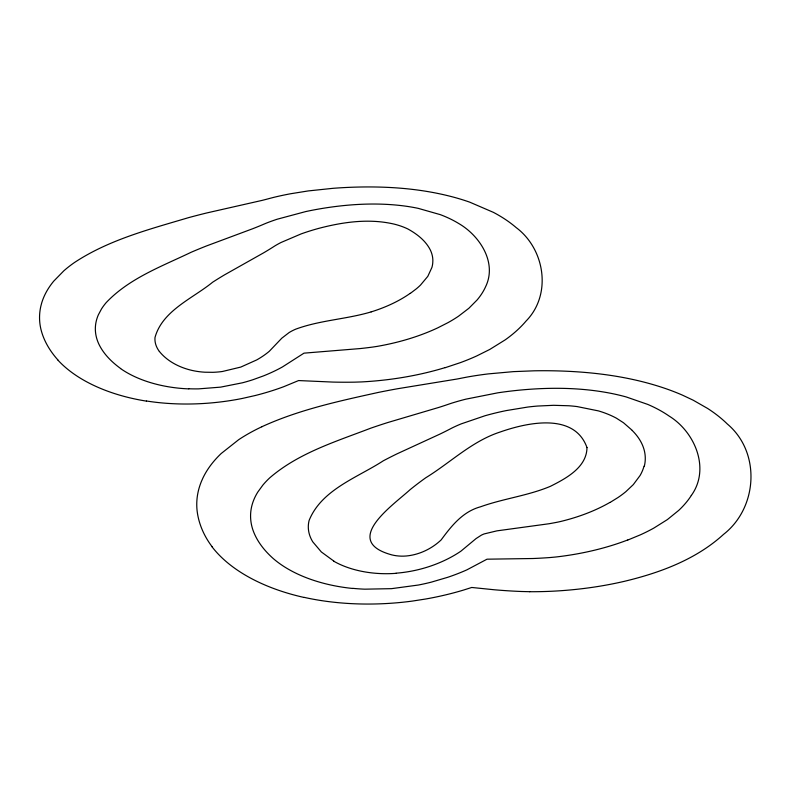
<?xml version="1.0" encoding="UTF-8"?>
<svg xmlns="http://www.w3.org/2000/svg" width="791" height="791" viewBox="0 0 791 791"><rect width="100%" height="100%" fill="white"/><g stroke="black" fill="none" stroke-linecap="round" stroke-linejoin="round"><path stroke-width="1.19" d="M691.324 495.463C710.516 468.845 694.923 431.945 669.196 416.115A123.436 71.259 0 0 0 647.77 404.419L626.235 396.953A144.526 83.441 0 0 0 610.168 393.186C580.673 387.491 550.368 387.254 520.537 390.042A247.899 143.122 0 0 0 497.766 392.83L465.84 399.168A180.032 103.947 0 0 0 451.661 403.173L448.527 404.221A281.191 162.343 0 0 1 438.689 407.464L387.719 422.552A487.147 281.25 0 0 0 370.821 428.149C335.957 441.536 298.603 452.936 269.81 477.784A133.877 77.291 0 0 0 262.849 485.12L257.826 492.022A122.032 70.458 0 0 0 250.638 513.666A126.224 72.881 0 0 0 253.13 530.573C257.095 541.568 264.659 550.922 273.31 558.604A120.212 69.4 0 0 0 352.875 588.484M410.341 293.382L416.303 288.844A107.467 62.044 0 0 0 420.496 285.086L427.812 276.336L431.916 267.457A74.443 42.981 0 0 0 432.746 262.998L432.855 260.733A69.727 40.252 0 0 0 430.205 249.738C425.439 240.454 416.768 233.869 407.81 228.945A55.459 32.016 0 0 0 394.363 224.169C369.387 218.257 343.215 221.935 318.733 228.381A171.558 99.043 0 0 0 301.055 233.938L281.092 242.461A108.041 62.38 0 0 0 275.248 245.675L274.625 246.07A354.754 204.82 0 0 1 263.571 252.863L224.525 274.863A436.286 251.884 0 0 0 212.65 282.209C192.757 298.434 162.412 310.556 155.006 337.47A54.243 31.314 0 0 0 159.377 351.471M609.999 502.493L617.979 497.539A129.427 74.73 0 0 0 625.938 491.587L633.304 484.606L640.038 475.569A98.173 56.685 0 0 0 644.003 466.206M261.821 426.754C298.691 409.797 338.677 401.175 378.098 392.474A521.081 300.847 0 0 1 397.883 388.688L456.852 379.057A222.508 128.458 0 0 0 462.468 377.96L467.61 376.971A227.887 131.563 0 0 1 488.413 373.886L513.438 371.632L534.251 370.811A299.532 172.932 0 0 1 555.302 370.85C593.181 371.74 631.356 376.565 667.248 389.152A192.955 111.402 0 0 1 682.544 395.184L693.203 400.206L707.599 408.443A167.989 96.986 0 0 1 727.325 423.996C761.08 452.403 757.699 507.743 723.587 534.34C696.031 559.504 659.961 572.822 624.208 581.365A248.077 143.23 0 0 1 574.404 589.552A244.538 141.184 0 0 1 529.733 591.717M627.807 540.035L640.354 534.845A175.315 101.218 0 0 0 653.821 528.091L667.367 519.598L678.668 510.432A145.109 83.777 0 0 0 691.324 495.473M445.204 367.686L460.184 362.703A198.452 114.576 0 0 0 476.706 355.95L489.767 349.444L505.093 339.932A168.641 97.362 0 0 0 526.025 321.087C552.128 294.578 544.959 249.036 516.128 227.551A145.831 84.192 0 0 0 493.396 212.354L469.706 202.15A168.928 97.53 0 0 0 455.487 197.681C421.989 188.426 386.937 186.023 352.321 187.23A274.091 158.249 0 0 0 333.149 188.307L308.213 190.928L290.495 193.775A203.465 117.473 0 0 0 273.815 197.345L269.691 198.412A251.914 145.435 0 0 1 261.94 200.43L206.649 212.977A504.085 291.029 0 0 0 188.248 217.733C149.331 229.311 108.931 239.802 74.641 262.404A156.44 90.312 0 0 0 63.814 270.829L53.739 281.141A144.437 83.391 0 0 0 41.607 303.269L40.855 306.166A149.924 86.555 0 0 0 40.855 328.967C43.634 340.733 50.13 351.352 58.178 360.261M371.167 311.891C346.399 319.297 319.999 320.167 295.696 329.175A48.834 28.199 0 0 0 289.12 332.556L281.833 338.162L269.276 351.313A100.625 58.099 0 0 1 256.739 359.915L240.8 367.073L222.419 371.493A54.371 31.393 0 0 1 212.868 372.314L204.869 372.215A48.696 28.11 0 0 1 192.134 370.445C179.725 367.617 167.504 361.497 159.386 351.471M396.054 573.198C413.446 571.824 430.611 567.256 446.302 559.613A125.373 72.386 0 0 0 460.926 551.159L476.113 538.542L481.343 535.171A25.609 14.782 0 0 1 484.181 533.915L496.916 530.86L548.964 523.751A240.83 139.038 0 0 0 557.675 522.139L560.246 521.576A153.731 88.75 0 0 0 609.891 502.433M529.733 591.698L521.487 591.5A346.27 199.915 0 0 1 494.316 589.77L471.743 587.466L463.763 589.997A222.123 128.241 0 0 1 425.657 599.014L412.576 601.051A196.376 113.38 0 0 1 397.715 602.722C371.711 605.016 345.4 604.423 319.604 600.32A169.264 97.718 0 0 1 304.189 597.373M333.96 561.185L321.334 551.95L312.771 541.845A77.37 44.672 0 0 1 309.133 520.389C321.65 489.51 357.492 477.596 383.368 460.757A453.233 261.673 0 0 1 396.973 453.866L439.766 434.17A331.864 191.6 0 0 0 451.285 428.376L452.65 427.684A132.384 76.43 0 0 1 461.163 423.887L484.992 415.75A196.87 113.657 0 0 1 506.289 410.578L527.795 407.049A144.763 83.579 0 0 1 537.524 406.05L553.601 405.308L568.828 405.763A97.847 56.487 0 0 1 577.034 406.564L598.48 410.905A78.398 45.265 0 0 1 616.466 418.221L623.506 422.76L632.345 430.462M120.637 368.527C111.907 362.169 103.868 354.338 99.063 344.53A102.405 59.117 0 0 1 95.573 332.734A99.577 57.496 0 0 1 98.361 314.828L101.475 308.984A110.522 63.804 0 0 1 106.202 302.597C129.17 278.313 161.651 266.429 191.135 252.27A470.21 271.471 0 0 1 206.421 245.971L252.556 228.787A309.558 178.726 0 0 0 264.313 223.982L266.518 223.062A155.748 89.917 0 0 1 277.206 219.216L305.692 211.583A222.182 128.271 0 0 1 330.628 207.163C354.971 203.771 379.789 202.783 404.211 205.967A120.786 69.737 0 0 1 418.123 208.33L440.29 214.638A100.902 58.257 0 0 1 458.849 223.586C479.732 235.738 497.331 262.612 485.595 286.747A121.873 70.359 0 0 1 477.092 299.977L468.855 308.292L458.582 316.163A152.426 88.009 0 0 1 447.993 322.649L437.799 327.83A176.769 102.059 0 0 1 376.961 346.418L372.976 347.022A268.149 154.818 0 0 1 360.192 348.564L303.991 353.152L282.496 366.915A149.825 86.506 0 0 1 263.393 375.933L253.041 379.68A130.92 75.59 0 0 1 242.412 382.804L220.62 387.135L198.65 388.865A100.289 57.901 0 0 1 188.812 388.757M212.156 546.779C204.197 536.338 198.63 523.879 197.107 510.788A173.377 100.101 0 0 1 199.075 488.146A174.149 100.546 0 0 1 201.408 481.452L202.852 478.169A166.99 96.413 0 0 1 221.203 453.51L238.714 439.667A187.418 108.209 0 0 1 261.841 426.764M304.13 597.462A166.021 95.849 0 0 1 212.037 546.808M627.728 539.966A199.836 115.377 0 0 1 555.628 557.022L550.2 557.526A294.598 170.085 0 0 1 532.966 558.515L487.009 559.188L466.957 569.817A174.831 100.941 0 0 1 447.726 577.301L431.372 582.127A153.009 88.345 0 0 1 418.36 585.033L391.496 588.662L364.799 589.176A123.267 71.17 0 0 1 352.915 588.356M632.236 430.502A96.166 55.518 0 0 1 644.319 466.235M396.083 573.327A74.354 42.932 0 0 1 333.842 561.254M445.135 367.607A222.914 128.696 0 0 1 361.714 381.915L354.843 382.152A320.434 185.005 0 0 1 332.932 382.083L298.593 380.56L283.751 386.69A199.718 115.308 0 0 1 255.196 395.53L242.412 398.427A173.832 100.368 0 0 1 228.55 400.859C205.957 404.221 182.948 404.992 160.197 402.757A146.315 84.479 0 0 1 146.434 400.988M146.375 401.116A143.24 82.699 0 0 1 58.079 360.291M188.792 388.885A97.184 56.112 0 0 1 120.558 368.566M410.222 293.323A130.683 75.452 0 0 1 371.167 311.891M586.981 447.568C586.784 467.451 565.951 478.486 550.388 486.327C527.913 495.759 503.383 498.587 480.503 506.804C462.775 511.589 451.453 525.926 441.16 539.907C431.659 548.875 419.19 554.817 406.139 556.004A26.498 15.296 0 0 1 391.881 554.906C340.901 541.084 392.484 505.706 410.094 489.678A422.473 243.915 0 0 1 425.766 477.764C450.643 462.478 472.059 441.071 500.337 431.955C527.409 422.453 574.375 412.269 586.981 447.568"/></g></svg>
